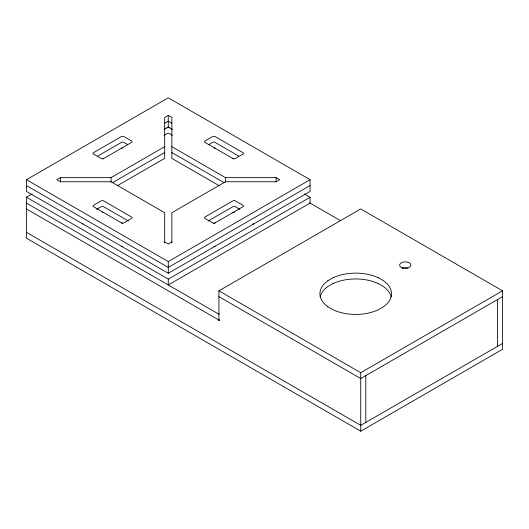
<?xml version="1.0" encoding="UTF-8"?>
<svg xmlns="http://www.w3.org/2000/svg" width="529" height="529" viewBox="0 0 529 529"><rect width="100%" height="100%" fill="white"/><g stroke="black" fill="none" stroke-linecap="round" stroke-linejoin="round"><path stroke-width="0.79" d="M327.887 280.694L333.065 277.699M26.45 179.701L168.268 97.819L310.087 179.701L310.087 191.392L168.268 273.275L26.45 191.392L26.45 179.701L168.268 261.577L310.087 179.701M219.337 319.82L218.913 320.058L218.913 290.818L360.732 208.942L502.55 290.818L502.55 349.299L360.732 431.181L26.45 238.182L26.45 197.244L32.15 193.951M164.684 146.678L111.07 177.632L60.418 177.632L56.841 179.701L60.425 181.764L111.07 181.764L164.684 212.724L164.684 242.937M97.911 155.982L121.419 142.413A1.792 1.032 0 0 1 123.951 142.413L127.747 144.609M219.032 185.613L171.852 158.369L171.852 117.431L168.268 115.368L164.684 117.431L164.684 158.376L117.504 185.613M103.003 158.892L131.549 142.413A1.792 1.032 0 0 0 131.549 140.952L123.951 136.568A1.792 1.032 0 0 0 121.419 136.568L93.56 152.65A1.792 1.032 0 0 0 93.56 154.111L101.158 158.495A1.792 1.032 0 0 0 103.691 158.495M164.684 123.283L168.268 121.214L171.852 123.283M164.043 129.499L168.268 127.066L168.268 115.368M164.043 135.351L166.999 133.645A1.785 1.032 0 0 1 169.531 133.645L172.487 135.351M112.498 182.65L164.684 152.524M96.648 209.352L101.158 206.746A1.792 1.032 0 0 1 103.691 206.746L128.382 221.003M208.79 144.609L212.585 142.413A1.792 1.032 0 0 1 215.118 142.413L238.625 155.982M171.852 241.965L168.268 244.028L164.684 241.965M208.155 221.003L232.846 206.746A1.792 1.032 0 0 1 235.379 206.746L239.882 209.352M213.802 223.588L242.976 206.746A1.792 1.032 0 0 0 242.976 205.285L235.379 200.901A1.792 1.032 0 0 0 232.846 200.901L204.988 216.983A1.792 1.032 0 0 0 204.988 218.444L212.585 222.828A1.792 1.032 0 0 0 215.118 222.828M310.087 185.547L168.268 267.423L26.45 185.547M168.268 279.12L310.087 197.244L310.087 203.09L168.268 284.972L168.268 279.12L26.45 197.244M219.337 313.968L218.913 314.213L26.45 203.09M218.913 290.818L360.732 372.694L502.55 290.818M502.55 296.663L360.732 378.546L218.913 296.663M502.55 343.453L360.732 425.329L26.45 232.337M333.065 283.551L327.887 286.539A35.754 20.644 0 0 0 320.151 296.948M171.852 146.678L225.466 177.632L276.112 177.632L279.696 179.701L276.112 181.764L225.466 181.764L171.852 212.718L171.852 242.937M378.275 277.699L383.452 280.694A35.754 20.644 0 0 1 383.432 306.787L378.275 309.782A35.754 20.644 0 0 1 333.078 309.769L327.887 306.794M378.275 283.551L383.452 286.539A35.754 20.644 0 0 1 391.182 296.948M304.387 193.951L310.087 197.244M233.534 158.892L204.988 142.413A1.792 1.032 0 0 1 204.988 140.952L212.585 136.568A1.792 1.032 0 0 1 215.118 136.568L242.976 152.65A1.792 1.032 0 0 1 242.976 154.111L235.379 158.495A1.792 1.032 0 0 1 232.846 158.495M309.644 202.838L340.504 220.659M168.268 127.066L172.487 129.499M171.852 152.524L224.038 182.65M122.735 223.588L93.56 206.746A1.792 1.032 0 0 1 93.56 205.285L101.158 200.901A1.792 1.032 0 0 1 103.691 200.901L131.549 216.983A1.792 1.032 0 0 1 131.549 218.444L123.951 222.828A1.792 1.032 0 0 1 121.419 222.828M26.45 208.942L218.913 320.058M218.913 319.602L219.198 320.548L218.517 319.827M497.485 299.593L497.485 346.376M365.797 375.616L365.797 422.406M360.732 372.694L360.732 431.181M276.112 177.632L276.112 182.016M225.466 177.632L225.466 182.016M168.268 261.577L168.268 273.275M111.07 177.632L111.07 182.016M60.418 177.632L60.418 182.016M215.118 246.223A1.792 1.032 0 0 1 213.848 246.527M122.344 246.507A1.792 1.032 0 0 1 121.419 246.223M83.43 224.289A1.792 1.032 0 0 1 82.908 223.562M166.999 127.793A1.785 1.032 0 0 1 169.531 127.793M253.629 223.562A1.792 1.032 0 0 1 253.1 224.289M402.139 268.236A5.66 3.267 0 0 1 407.885 268.071M333.025 283.59A35.754 20.644 0 0 1 378.209 283.59M327.954 306.813A35.754 20.644 0 0 1 327.954 280.727M333.078 277.771A35.754 20.644 0 0 1 378.261 277.771M232.846 212.598A1.792 1.032 0 0 1 234.618 212.334M102.421 212.294A1.792 1.032 0 0 1 103.691 212.598M121.419 148.265A1.792 1.032 0 0 1 122.51 147.968M214.02 147.968A1.792 1.032 0 0 1 215.118 148.265M402.424 267.945A5.66 3.267 0 0 0 410.914 265.115A5.66 3.267 0 0 0 402.424 262.285A5.66 3.267 0 0 0 402.424 267.945"/></g></svg>
